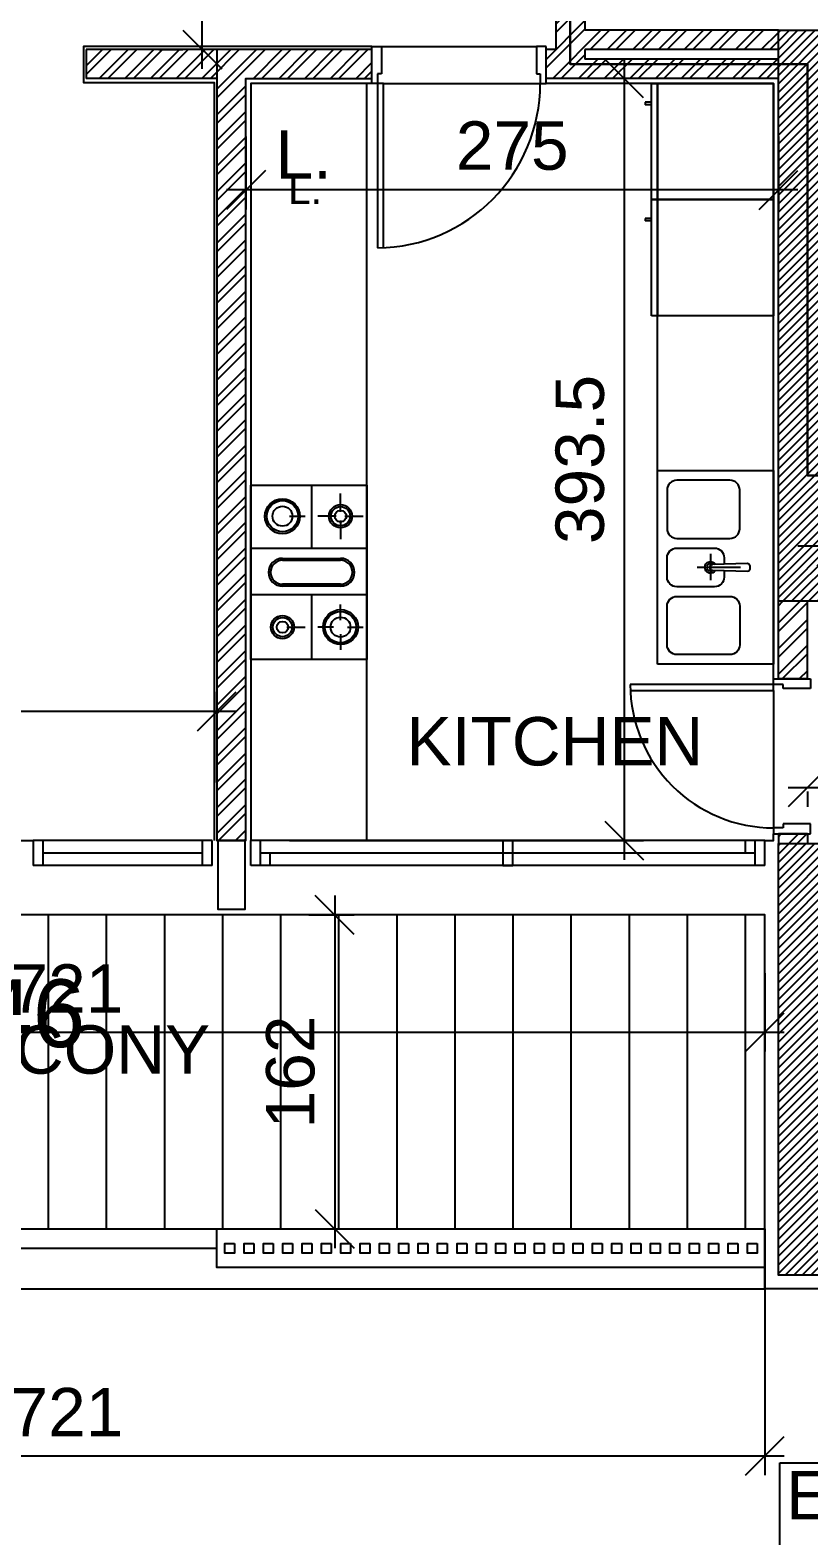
# Model space of a CAD drawing. Extents: x -0.9 to 45.6, y -8.7 to 61.5.
# Drawn here: x 7.71 to 11.74, y 2.22 to 10 of the extents above; entities that cross this region are included whole.
import ezdxf
from ezdxf.enums import TextEntityAlignment as Align

# ---------------------------------------------------------------- set-up
doc = ezdxf.new("R2010")
doc.units = 0
doc.header["$MEASUREMENT"] = 0
doc.header["$PDMODE"] = 35
doc.header["$PDSIZE"] = 0.3
doc.layers.get('0').update_dxf_attribs({"linetype": 'CONTINUOUS'})
doc.layers.get('DEFPOINTS').update_dxf_attribs({"linetype": 'CONTINUOUS'})
for name, color, linetype in [('60%', 7, 'CONTINUOUS'), ('A-ALU', 9, 'CONTINUOUS'), ('A-AREAS', 6, 'CONTINUOUS'), ('A-AREAS-TXT', 6, 'CONTINUOUS'), ('A-BALUST', 1, 'CONTINUOUS'), ('A-claustra', 9, 'CONTINUOUS'), ('a-dim', 3, 'CONTINUOUS'), ('A-DOORS', 1, 'CONTINUOUS'), ('A-HATCH-CONC', 8, 'CONTINUOUS'), ('A-HATCH-WALL', 8, 'CONTINUOUS'), ('a-kitchen', 95, 'CONTINUOUS'), ('a-kitchen-50', 61, 'CONTINUOUS'), ('A-NOMENCLATURE', 3, 'CONTINUOUS'), ('A-PLASTER', 8, 'CONTINUOUS'), ('A-PORTE', 1, 'CONTINUOUS'), ('A-PROJECTION', 9, 'CONTINUOUS'), ('a-stru-fac', 200, 'CONTINUOUS'), ('a-text-red', 10, 'CONTINUOUS'), ('A-TILES', 137, 'CONTINUOUS'), ('A-WALL', 4, 'CONTINUOUS'), ('S-2ND-3RD-4-5-6TH$0$A-STR 2-3-4-5-6', 2, 'CONTINUOUS')]:
    doc.layers.add(name, color=color, linetype=linetype)
doc.styles.add('A100-STEXT', font='arial.ttf', dxfattribs={"height": 0.25})
doc.styles.add('STYLE1', font='arial.ttf')
doc.dimstyles.new('A100-DIM', dxfattribs={"dimtxt": 0.25, "dimasz": 0.2, "dimexe": 0.1, "dimexo": 0.3, "dimgap": 0.1, "dimtad": 1, "dimlfac": 100, "dimrnd": 0.5, "dimdsep": 46, "dimtxsty": 'A100-STEXT', "dimblk1": 'OBLIQUE', "dimblk2": 'OBLIQUE', "dimsah": 1, "dimcen": -0.05, "dimdle": 0.1, "dimclrd": 15, "dimclre": 15, "dimclrt": 256, "dimadec": 0, "dimazin": 0, "dimtfac": 0.28, "dimtix": 1, "dimtmove": 2, "dimatfit": 3, "dimldrblk": 'OBLIQUE', "dimfxl": 1, "dimtolj": 1, "dimarcsym": 0})
doc.dimstyles.new('dim-law', dxfattribs={"dimtxt": 0.25, "dimasz": 0.2, "dimexe": 0.1, "dimexo": 0.3, "dimgap": 0.1, "dimtad": 1, "dimlfac": 100, "dimdsep": 46, "dimtxsty": 'A100-STEXT', "dimblk1": 'OBLIQUE', "dimblk2": 'OBLIQUE', "dimsah": 1, "dimcen": -0.05, "dimdle": 0.1, "dimclrd": 15, "dimclre": 15, "dimclrt": 256, "dimadec": 0, "dimazin": 0, "dimtfac": 0.28, "dimtix": 1, "dimtmove": 2, "dimatfit": 3, "dimldrblk": 'OBLIQUE', "dimfxl": 0.1, "dimtolj": 1, "dimarcsym": 0})
pattern_1 = [(45, (-4e-09, 0.000785), (-0.06629126, 0.06629126), []), (45, (0.04419, 0.000785), (-0.06629126, 0.06629126), [])]

# ---------------------------------------------------------------- blocks, each defined once
blk = doc.blocks.new('sink')
at = {"layer": 'a-kitchen'}
for p, q in [((0.325, -0.43), (0.325, -0.565)), ((0.17, -0.5), (0.395, -0.5))]:
    blk.add_line(p, q, dxfattribs=at)
blk.add_lwpolyline([(0.6, -1), (0.6, 0), (0, 0), (0, -1)], close=True, dxfattribs=at)
for points in [[(0.225, -0.05), (0.5, -0.05, -0.414214), (0.55, -0.1), (0.55, -0.3, -0.414214), (0.5, -0.35), (0.225, -0.35, -0.414214), (0.175, -0.3), (0.175, -0.1, -0.414214)], [(0.1342, -0.4799), (0.316, -0.4851, -0.89936), (0.316, -0.5149), (0.1342, -0.5201, -0.70892)], [(0.225, -0.95), (0.5, -0.95, 0.414214), (0.55, -0.9), (0.55, -0.7, 0.414214), (0.5, -0.65), (0.225, -0.65, 0.414214), (0.175, -0.7), (0.175, -0.9, 0.414214)]]:
    blk.add_lwpolyline(points, format="xyb", close=True, dxfattribs=at)
blk.add_lwpolyline([(0.255, -0.5165), (0.255, -0.55, 0.414214), (0.305, -0.6), (0.5, -0.6, 0.414214), (0.55, -0.55), (0.55, -0.45, 0.414214), (0.5, -0.4), (0.305, -0.4, 0.414214), (0.255, -0.45), (0.255, -0.4835, 62.569326)], format="xyb", dxfattribs=at)
for radius, start, end in [(0.03, 211.86593, 148.13407), (0.02, 229.21522, 130.78479)]:
    blk.add_arc((0.325, -0.5), radius, start, end, dxfattribs=at)
blk = doc.blocks.new('oven')
at = {"layer": 'a-kitchen'}
for p, q in [((0.3135, 0), (0.3135, -0.3272)), ((0.3135, 0), (0.3135, -0.3272)), ((0.4635, -0.1383), (0.4635, -0.0427)), ((0.4635, -0.1383), (0.4635, -0.0427)), ((0.1993, -0.1605), (0.2811, -0.1605)), ((0.1993, -0.1605), (0.2811, -0.1605)), ((0.4414, -0.1605), (0.346, -0.1605)), ((0.4414, -0.1605), (0.346, -0.1605)), ((0.4635, -0.1827), (0.4635, -0.2782)), ((0.4635, -0.1827), (0.4635, -0.2782)), ((0.4857, -0.1605), (0.5811, -0.1605)), ((0.4857, -0.1605), (0.5811, -0.1605)), ((0.5935, -0.3272), (0, -0.3272)), ((0.6, -0.3272), (0, -0.3272)), ((0.1635, -0.3781), (0.4635, -0.3781)), ((0.1635, -0.3781), (0.4635, -0.3781)), ((0.1635, -0.3881), (0.4635, -0.3881)), ((0.1635, -0.3881), (0.4635, -0.3881)), ((0.4635, -0.5119), (0.1635, -0.5119)), ((0.4635, -0.5119), (0.1635, -0.5119)), ((0.4635, -0.5219), (0.1635, -0.5219)), ((0.4635, -0.5219), (0.1635, -0.5219)), ((0.5935, -0.5667), (0, -0.5667)), ((0.6, -0.5667), (0, -0.5667)), ((0.3135, -0.5667), (0.3135, -0.9)), ((0.3135, -0.5667), (0.3135, -0.9)), ((0.4635, -0.6976), (0.4635, -0.6156)), ((0.4635, -0.6976), (0.4635, -0.6156)), ((0.1857, -0.7333), (0.2811, -0.7333)), ((0.1857, -0.7333), (0.2811, -0.7333)), ((0.4278, -0.7333), (0.346, -0.7333)), ((0.4278, -0.7333), (0.346, -0.7333)), ((0.4635, -0.7691), (0.4635, -0.8511)), ((0.4635, -0.7691), (0.4635, -0.8511)), ((0.4993, -0.7333), (0.5811, -0.7333)), ((0.4993, -0.7333), (0.5811, -0.7333))]:
    blk.add_line(p, q, dxfattribs=at)
blk.add_lwpolyline([(0, -0.9), (0, 0), (0.6, 0), (0.6, -0.9)], close=True, dxfattribs=at)
for centre, radius in [((0.1635, -0.1605), 0.0904), ((0.1635, -0.1605), 0.0904), ((0.1635, -0.1605), 0.0804), ((0.1635, -0.1605), 0.0804), ((0.1635, -0.1605), 0.0514), ((0.1635, -0.1605), 0.0514), ((0.4635, -0.1605), 0.0597), ((0.4635, -0.1605), 0.0597), ((0.4635, -0.1605), 0.0497), ((0.4635, -0.1605), 0.0497), ((0.4635, -0.1605), 0.0299), ((0.4635, -0.1605), 0.0299), ((0.1635, -0.7333), 0.0597), ((0.1635, -0.7333), 0.0597), ((0.1635, -0.7333), 0.0497), ((0.1635, -0.7333), 0.0497), ((0.4635, -0.7333), 0.0904), ((0.4635, -0.7333), 0.0904), ((0.4635, -0.7333), 0.0804), ((0.4635, -0.7333), 0.0804), ((0.4635, -0.7333), 0.0514), ((0.4635, -0.7333), 0.0514), ((0.1635, -0.7333), 0.0299), ((0.1635, -0.7333), 0.0299)]:
    blk.add_circle(centre, radius, dxfattribs=at)
for centre, radius, start, end in [((0.1635, -0.45), 0.0719, 90, 270), ((0.1635, -0.45), 0.0719, 90, 270), ((0.1635, -0.45), 0.0619, 90, 270), ((0.1635, -0.45), 0.0619, 90, 270), ((0.4635, -0.45), 0.0719, 270, 90), ((0.4635, -0.45), 0.0719, 270, 90), ((0.4635, -0.45), 0.0619, 270, 90), ((0.4635, -0.45), 0.0619, 270, 90)]:
    blk.add_arc(centre, radius, start, end, dxfattribs=at)
blk = doc.blocks.new('frigo')
at = {"layer": 'a-kitchen'}
for p, q in [((-0.6306, 0), (0, 0)), ((-0.6306, -0.6), (-0.6306, 0)), ((-0.6306, -0.6), (-0.6306, 0)), ((-0.5994, 0), (-0.5994, -0.6)), ((-0.5994, 0), (-0.5994, -0.6)), ((-0.6306, -0.0975), (-0.6632, -0.0975)), ((-0.6632, -0.0975), (-0.6632, -0.1102)), ((-0.6306, -0.0975), (-0.6632, -0.0975)), ((-0.6632, -0.0975), (-0.6632, -0.1102)), ((-0.6306, -0.1102), (-0.6632, -0.1102)), ((-0.6306, -0.1102), (-0.6632, -0.1102))]:
    blk.add_line(p, q, dxfattribs=at)
blk.add_lwpolyline([(-0.6306, -0.6), (-0.6306, 0), (0, 0), (0, -0.6)], close=True, dxfattribs=at)
blk = doc.blocks.new('P90E19D')
at = {"layer": 'A-PORTE'}
for p, q in [((0, 0), (0.05, 0)), ((0, -0.19), (0, 0)), ((0.05, 0), (0.05, -0.14)), ((0.9, 0), (0.85, 0)), ((0.85, 0), (0.85, -0.14)), ((0.9, -0.19), (0.9, 0)), ((0.03, -0.14), (0.03, -0.19)), ((0.05, -0.14), (0.03, -0.14)), ((0.85, -0.14), (0.87, -0.14)), ((0.87, -0.14), (0.87, -0.19)), ((0.03, -0.19), (0, -0.19)), ((0.06, -0.19), (0.02, -0.19)), ((0.03, -0.19), (0.03, -1.0399)), ((0.06, -1.0391), (0.06, -0.19)), ((0.87, -0.19), (0.9, -0.19))]:
    blk.add_line(p, q, dxfattribs=at)
blk.add_arc((0.02, -0.19), 0.85, 270.67408, 360, dxfattribs=at)
blk = doc.blocks.new('P80E19D')
at = {"layer": 'A-PORTE'}
for p, q in [((0, -0.19), (0, 0)), ((0, 0), (0.05, 0)), ((0.05, 0), (0.05, -0.14)), ((0.75, 0), (0.75, -0.14)), ((0.8, 0), (0.75, 0)), ((0.8, -0.19), (0.8, 0)), ((0.05, -0.14), (0.03, -0.14)), ((0.03, -0.14), (0.03, -0.19)), ((0.75, -0.14), (0.77, -0.14)), ((0.77, -0.14), (0.77, -0.19)), ((0.03, -0.19), (0, -0.19)), ((0.06, -0.19), (0.02, -0.19)), ((0.03, -0.19), (0.03, -0.93)), ((0.06, -0.93), (0.06, -0.19)), ((0.77, -0.19), (0.8, -0.19))]:
    blk.add_line(p, q, dxfattribs=at)
blk.add_arc((0.03, -0.19), 0.74, 270, 0, dxfattribs=at)
blk = doc.blocks.new('_OBLIQUE')
at = {"color": 0, "linetype": 'ByBlock'}
blk.add_line((-0.5, -0.5), (0.5, 0.5), dxfattribs=at)
blk = doc.blocks.new('*D94')
at = {"layer": 'a-dim', "color": 15, "lineweight": -2}
for p, q in [((8.8284, 9.45), (8.8284, 9.0743)), ((11.5784, 9.45), (11.5784, 9.0743)), ((11.6784, 9.1743), (8.7284, 9.1743))]:
    blk.add_line(p, q, dxfattribs=at)
at = {"layer": 'DEFPOINTS', "color": 0}
for p in [(8.8284, 9.75), (11.5784, 9.75), (8.8284, 9.1743)]:
    blk.add_point(p, dxfattribs=at)
at = {"layer": 'a-dim', "color": 15, "lineweight": -2, "xscale": 0.2, "yscale": 0.2, "zscale": 0.2, "rotation": 180}
blk.add_blockref('_OBLIQUE', (8.8284, 9.1743), dxfattribs=at)
at = {"layer": 'a-dim', "color": 15, "lineweight": -2, "xscale": 0.2, "yscale": 0.2, "zscale": 0.2}
blk.add_blockref('_OBLIQUE', (11.5784, 9.1743), dxfattribs=at)
at = {"layer": 'a-dim', "insert": (10.2034, 9.402), "char_height": 0.25, "attachment_point": 5, "style": 'A100-STEXT'}
blk.add_mtext('\\A1;275', dxfattribs=at)
blk = doc.blocks.new('*D99')
at = {"layer": 'a-dim', "color": 15, "lineweight": -2}
for p, q in [((11.8784, 7.5), (11.8784, 7.434)), ((12.6534, 7.5), (12.6534, 7.434)), ((11.8784, 7.334), (11.6784, 7.334)), ((11.8784, 7.334), (12.6534, 7.334)), ((12.6534, 7.334), (12.8534, 7.334))]:
    blk.add_line(p, q, dxfattribs=at)
at = {"layer": 'DEFPOINTS', "color": 0}
for p in [(12.6534, 7.334), (11.8784, 7.2), (12.6534, 7.2)]:
    blk.add_point(p, dxfattribs=at)
at = {"layer": 'a-dim', "color": 15, "lineweight": -2, "xscale": 0.2, "yscale": 0.2, "zscale": 0.2}
blk.add_blockref('_OBLIQUE', (11.8784, 7.334), dxfattribs=at)
at = {"layer": 'a-dim', "color": 15, "lineweight": -2, "xscale": 0.2, "yscale": 0.2, "zscale": 0.2, "rotation": 180}
blk.add_blockref('_OBLIQUE', (12.6534, 7.334), dxfattribs=at)
at = {"layer": 'a-dim', "insert": (12.2659, 7.5612), "char_height": 0.25, "attachment_point": 5, "style": 'A100-STEXT'}
blk.add_mtext('\\A1;77.5', dxfattribs=at)
blk = doc.blocks.new('*D104')
at = {"layer": 'a-dim', "color": 15, "lineweight": -2}
for p, q in [((11.6284, 6.0891), (12.7534, 6.0891)), ((11.7284, 6.0677), (11.7284, 5.9891)), ((12.6534, 6.0677), (12.6534, 5.9891))]:
    blk.add_line(p, q, dxfattribs=at)
at = {"layer": 'DEFPOINTS', "color": 0}
for p in [(11.7284, 6.3677), (12.6534, 6.3677), (12.6534, 6.0891)]:
    blk.add_point(p, dxfattribs=at)
at = {"layer": 'a-dim', "color": 15, "lineweight": -2, "xscale": 0.2, "yscale": 0.2, "zscale": 0.2, "rotation": 180}
blk.add_blockref('_OBLIQUE', (11.7284, 6.0891), dxfattribs=at)
at = {"layer": 'a-dim', "color": 15, "lineweight": -2, "xscale": 0.2, "yscale": 0.2, "zscale": 0.2}
blk.add_blockref('_OBLIQUE', (12.6534, 6.0891), dxfattribs=at)
at = {"layer": 'a-dim', "insert": (12.1909, 6.3167), "char_height": 0.25, "attachment_point": 5, "style": 'A100-STEXT'}
blk.add_mtext('\\A1;92.5', dxfattribs=at)
blk = doc.blocks.new('*D109')
at = {"layer": 'a-dim', "color": 15, "lineweight": -2}
for p, q in [((10.7816, 9.85), (10.7816, 5.715)), ((11.2784, 9.75), (10.6816, 9.75)), ((9.0534, 5.815), (10.8816, 5.815))]:
    blk.add_line(p, q, dxfattribs=at)
at = {"layer": 'DEFPOINTS', "color": 0}
for p in [(11.5784, 9.75), (8.7534, 5.815), (10.7816, 5.815)]:
    blk.add_point(p, dxfattribs=at)
at = {"layer": 'a-dim', "color": 15, "lineweight": -2, "xscale": 0.2, "yscale": 0.2, "zscale": 0.2}
for p, rotation in [((10.7816, 9.75), 90), ((10.7816, 5.815), 270)]:
    blk.add_blockref('_OBLIQUE', p, dxfattribs=dict(at, rotation=rotation))
at = {"layer": 'a-dim', "insert": (10.5539, 7.7825), "char_height": 0.25, "attachment_point": 5, "rotation": 90, "style": 'A100-STEXT'}
blk.add_mtext('\\A1;393.5', dxfattribs=at)
blk = doc.blocks.new('A$C79112220')
at = {"layer": 'A-ALU'}
for p, q in [((8.6534, 5.815), (7.7284, 5.815)), ((7.7284, 5.815), (7.7284, 5.685)), ((7.7784, 5.815), (7.7784, 5.685)), ((8.6034, 5.685), (8.6034, 5.815)), ((8.6534, 5.685), (8.6534, 5.815)), ((11.5084, 5.815), (8.8534, 5.815)), ((8.8534, 5.685), (8.8534, 5.815)), ((8.9034, 5.685), (8.9034, 5.815)), ((11.4084, 5.75), (11.4084, 5.815)), ((11.4584, 5.685), (11.4584, 5.815)), ((11.5084, 5.685), (11.5084, 5.815)), ((8.6534, 5.685), (7.7284, 5.685)), ((8.6034, 5.75), (7.7784, 5.75)), ((11.5084, 5.685), (8.8534, 5.685)), ((11.4584, 5.75), (8.9034, 5.75)), ((8.9534, 5.685), (8.9534, 5.75)), ((8.6534, 5.43), (7.7284, 5.43)), ((11.5084, 5.43), (8.8534, 5.43))]:
    blk.add_line(p, q, dxfattribs=at)
blk.add_lwpolyline([(10.2059, 5.815), (10.1559, 5.815), (10.1559, 5.685), (10.2059, 5.685)], close=True, dxfattribs=at)
blk = doc.blocks.new('*D202')
at = {"layer": 'a-dim', "color": 15, "lineweight": -2}
for p, q in [((4.2984, 5.13), (4.2984, 4.7248)), ((11.5084, 5.13), (11.5084, 4.7248)), ((4.1984, 4.8248), (11.6084, 4.8248))]:
    blk.add_line(p, q, dxfattribs=at)
at = {"layer": 'DEFPOINTS', "color": 0}
for p in [(4.2984, 5.43), (11.5084, 5.43), (11.5084, 4.8248)]:
    blk.add_point(p, dxfattribs=at)
at = {"layer": 'a-dim', "color": 15, "lineweight": -2, "xscale": 0.2, "yscale": 0.2, "zscale": 0.2, "rotation": 180}
blk.add_blockref('_OBLIQUE', (4.2984, 4.8248), dxfattribs=at)
at = {"layer": 'a-dim', "color": 15, "lineweight": -2, "xscale": 0.2, "yscale": 0.2, "zscale": 0.2}
blk.add_blockref('_OBLIQUE', (11.5084, 4.8248), dxfattribs=at)
at = {"layer": 'a-dim', "insert": (7.9034, 5.0503), "char_height": 0.25, "attachment_point": 5, "style": 'A100-STEXT'}
blk.add_mtext('\\A1;721', dxfattribs=at)
blk = doc.blocks.new('*D203')
at = {"layer": 'a-dim', "color": 15, "lineweight": -2}
for p, q in [((9.2865, 5.53), (9.2865, 3.7089)), ((9.1534, 5.43), (9.3865, 5.43)), ((9.1534, 3.8089), (9.3865, 3.8089))]:
    blk.add_line(p, q, dxfattribs=at)
at = {"layer": 'DEFPOINTS', "color": 0}
for p in [(8.8534, 5.43), (8.8534, 3.8089), (9.2865, 3.8089)]:
    blk.add_point(p, dxfattribs=at)
at = {"layer": 'a-dim', "color": 15, "lineweight": -2, "xscale": 0.2, "yscale": 0.2, "zscale": 0.2}
for p, rotation in [((9.2865, 5.43), 90), ((9.2865, 3.8089), 270)]:
    blk.add_blockref('_OBLIQUE', p, dxfattribs=dict(at, rotation=rotation))
at = {"layer": 'a-dim', "insert": (9.0588, 4.6194), "char_height": 0.25, "attachment_point": 5, "rotation": 90, "style": 'A100-STEXT'}
blk.add_mtext('\\A1;162', dxfattribs=at)
blk = doc.blocks.new('*D206')
at = {"layer": 'a-dim', "color": 15, "lineweight": -2}
for p, q in [((12.0879, 11.7), (12.0879, 9.95)), ((12.3034, 11.6), (12.1879, 11.6)), ((12.3034, 10.05), (12.1879, 10.05))]:
    blk.add_line(p, q, dxfattribs=at)
at = {"layer": 'DEFPOINTS', "color": 0}
for p in [(12.0034, 11.6), (12.0034, 10.05), (12.0879, 10.05)]:
    blk.add_point(p, dxfattribs=at)
at = {"layer": 'a-dim', "color": 15, "lineweight": -2, "xscale": 0.2, "yscale": 0.2, "zscale": 0.2}
for p, rotation in [((12.0879, 11.6), 90), ((12.0879, 10.05), 270)]:
    blk.add_blockref('_OBLIQUE', p, dxfattribs=dict(at, rotation=rotation))
at = {"layer": 'a-dim', "insert": (11.8603, 10.825), "char_height": 0.25, "attachment_point": 5, "rotation": 90, "style": 'A100-STEXT'}
blk.add_mtext('\\A1;155', dxfattribs=at)
blk = doc.blocks.new('*D252')
at = {"layer": 'a-dim', "color": 15, "lineweight": -2}
for p, q in [((0.4784, 6.115), (0.4784, 6.5818)), ((8.6784, 6.115), (8.6784, 6.5818)), ((8.7784, 6.4818), (0.3784, 6.4818))]:
    blk.add_line(p, q, dxfattribs=at)
at = {"layer": 'DEFPOINTS', "color": 0}
for p in [(0.4784, 6.4818), (0.4784, 5.815), (8.6784, 5.815)]:
    blk.add_point(p, dxfattribs=at)
at = {"layer": 'a-dim', "color": 15, "lineweight": -2, "xscale": 0.2, "yscale": 0.2, "zscale": 0.2}
for p, rotation in [((0.4784, 6.4818), 180.0000000016201), ((8.6784, 6.4818), 1.620064082885619e-09)]:
    blk.add_blockref('_OBLIQUE', p, dxfattribs=dict(at, rotation=rotation))
at = {"layer": 'a-dim', "insert": (4.5784, 6.7095), "char_height": 0.25, "attachment_point": 5, "rotation": 0, "style": 'A100-STEXT'}
blk.add_mtext('\\A1;820', dxfattribs=at)
blk = doc.blocks.new('*D258')
at = {"layer": 'a-dim', "color": 15, "lineweight": -2}
for p, q in [((8.6029, 9.8), (8.6029, 12.45)), ((8.3784, 12.35), (8.5029, 12.35)), ((8.3784, 9.9), (8.5029, 9.9))]:
    blk.add_line(p, q, dxfattribs=at)
at = {"layer": 'DEFPOINTS', "color": 0}
for p in [(8.6029, 12.35), (8.6784, 12.35), (8.6784, 9.9)]:
    blk.add_point(p, dxfattribs=at)
at = {"layer": 'a-dim', "color": 15, "lineweight": -2, "xscale": 0.2, "yscale": 0.2, "zscale": 0.2}
for p, rotation in [((8.6029, 12.35), 90), ((8.6029, 9.9), 270)]:
    blk.add_blockref('_OBLIQUE', p, dxfattribs=dict(at, rotation=rotation))
at = {"layer": 'a-dim', "insert": (8.3753, 11.125), "char_height": 0.25, "attachment_point": 5, "rotation": 90, "style": 'A100-STEXT'}
blk.add_mtext('\\A1;245', dxfattribs=at)
blk = doc.blocks.new('*D284')
at = {"layer": '60%', "color": 15, "lineweight": -2}
for p, q in [((4.2984, 3.793), (4.2984, 2.5371)), ((11.5084, 3.793), (11.5084, 2.5371)), ((4.1984, 2.6371), (11.6084, 2.6371))]:
    blk.add_line(p, q, dxfattribs=at)
at = {"layer": 'DEFPOINTS', "color": 0}
for p in [(4.2984, 4.093), (11.5084, 4.093), (11.5084, 2.6371)]:
    blk.add_point(p, dxfattribs=at)
at = {"layer": '60%', "color": 15, "lineweight": -2, "xscale": 0.2, "yscale": 0.2, "zscale": 0.2, "rotation": 180}
blk.add_blockref('_OBLIQUE', (4.2984, 2.6371), dxfattribs=at)
at = {"layer": '60%', "color": 15, "lineweight": -2, "xscale": 0.2, "yscale": 0.2, "zscale": 0.2}
blk.add_blockref('_OBLIQUE', (11.5084, 2.6371), dxfattribs=at)
at = {"layer": '60%', "insert": (7.9034, 2.8626), "char_height": 0.25, "attachment_point": 5, "style": 'A100-STEXT'}
blk.add_mtext('\\A1;721', dxfattribs=at)
blk = doc.blocks.new('*D287')
at = {"layer": '60%', "color": 15, "lineweight": -2}
for p, q in [((0.0084, 3.2), (0.0084, 0.8959)), ((42.9584, 3.2), (42.9584, 0.8959)), ((-0.0916, 0.9959), (43.0584, 0.9959))]:
    blk.add_line(p, q, dxfattribs=at)
at = {"layer": 'DEFPOINTS', "color": 0}
for p in [(0.0084, 3.5), (42.9584, 3.5), (42.9584, 0.9959)]:
    blk.add_point(p, dxfattribs=at)
at = {"layer": '60%', "color": 15, "lineweight": -2, "xscale": 0.2, "yscale": 0.2, "zscale": 0.2, "rotation": 180}
blk.add_blockref('_OBLIQUE', (0.0084, 0.9959), dxfattribs=at)
at = {"layer": '60%', "color": 15, "lineweight": -2, "xscale": 0.2, "yscale": 0.2, "zscale": 0.2}
blk.add_blockref('_OBLIQUE', (42.9584, 0.9959), dxfattribs=at)
at = {"layer": '60%', "insert": (21.4834, 1.2235), "char_height": 0.25, "attachment_point": 5, "style": 'A100-STEXT'}
blk.add_mtext('\\A1;4295', dxfattribs=at)

msp = doc.modelspace()

# ---------------------------------------------------------------- hatches: boundary and pattern name
at = {"layer": 'A-HATCH-CONC'}
h = msp.add_hatch(dxfattribs=at)
h.set_pattern_fill('ANSI31', color=256, scale=0.25, style=0)
h.paths.add_polyline_path([(15.77837, 10), (15.05337, 10), (15.05337, 9.75), (15.47837, 9.75), (15.47837, 7.85), (11.87837, 7.85), (11.87837, 9.75), (12.30337, 9.75), (12.30337, 10), (11.57837, 10), (11.57837, 7.05), (11.87837, 7.05), (11.87837, 7.55), (15.47837, 7.55), (15.47837, 7.05), (15.77837, 7.05)])
h = msp.add_hatch(dxfattribs=at)
h.set_pattern_fill('ANSI31', color=256, scale=0.25, style=0)
h.paths.add_polyline_path([(11.87837, 5.8), (11.57837, 5.8), (11.57837, 3.57), (11.87837, 3.57)])
at = {"layer": 'A-HATCH-WALL'}
h = msp.add_hatch(dxfattribs=at)
h.set_pattern_fill('ANSI32', color=256, scale=0.25, style=0)
h.set_pattern_definition(pattern_1)
h.paths.add_polyline_path([(11.57837, 9.75078), (11.57837, 9.85078), (10.57837, 9.85078), (10.57837, 9.90078), (11.57837, 9.90078), (11.57837, 10.00078), (10.57837, 10.00078), (10.57837, 10.27578), (10.42837, 10.27578), (10.42837, 9.90078), (10.37837, 9.90078), (10.37837, 9.75078)])
h = msp.add_hatch(dxfattribs=at)
h.set_pattern_fill('ANSI32', color=256, scale=0.25, style=0)
h.set_pattern_definition([(45, (8.55601, 9.83783), (-0.0662913, 0.0662913), []), (45, (8.60021, 9.83783), (-0.0662913, 0.0662913), [])])
h.paths.add_polyline_path([(8.67837, 9.9), (8.00337, 9.9), (8.00337, 9.75), (8.67837, 9.75)])
h.paths.add_polyline_path([(9.47837, 9.75078), (9.47837, 9.90078), (8.67837, 9.90078), (8.67837, 5.81578), (8.82837, 5.81578), (8.82837, 9.75078)])
h = msp.add_hatch(dxfattribs=at)
h.set_pattern_fill('ANSI32', color=256, scale=0.25, style=0)
h.set_pattern_definition(pattern_1)
h.paths.add_polyline_path([(11.72837, 7.05078), (11.57837, 7.05078), (11.57837, 6.65078), (11.72837, 6.65078)])
h = msp.add_hatch(dxfattribs=at)
h.set_pattern_fill('ANSI32', color=256, scale=0.25, style=0)
h.set_pattern_definition(pattern_1)
h.paths.add_polyline_path([(11.72837, 5.85078), (11.57837, 5.85078), (11.57837, 5.80078), (11.72837, 5.80078)])
at = {"layer": 'A-TILES'}
h = msp.add_hatch(dxfattribs=at)
h.set_pattern_fill('_USER', color=256, scale=0.3, angle=90, style=0, pattern_type=0)
h.set_pattern_definition([(90, (30.60837, 8.1), (-0.3, 2e-17), [])])
h.paths.add_polyline_path([(11.50837, 5.43), (8.87837, 5.43), (8.67837, 5.43), (7.72837, 5.43), (7.52837, 5.43), (4.29837, 5.43), (4.29837, 3.8089), (8.67837, 3.8089), (11.50837, 3.8089)])

# ---------------------------------------------------------------- linework, layer by layer
at = {"layer": '60%'}
msp.add_lwpolyline([(11.58611, 2.60086), (17.0491, 2.60086), (17.0491, 1.04796), (11.58611, 1.04796)], close=True, dxfattribs=at)
at = {"layer": 'A-ALU'}
for p, q in [((8.65337, 5.43), (7.72837, 5.43)), ((11.50837, 5.43), (8.85337, 5.43))]:
    msp.add_line(p, q, dxfattribs=at)
at = {"layer": 'A-AREAS'}
msp.add_lwpolyline([(10.50337, 11.725), (10.50337, 9.825), (11.72837, 9.825), (11.72837, 7.7), (13.67837, 7.7), (13.67837, 3.5), (11.50837, 3.5), (11.50837, 5.43), (4.29837, 5.43), (4.29837, 3.8089), (2.02837, 3.5), (0.00837, 3.5), (0.00837, 20.05)], dxfattribs=at)
for points in [[(11.72837, 17.1), (11.65337, 17.1), (11.65337, 18.325), (15.70337, 18.325), (15.70337, 17.1), (15.62837, 17.1), (15.62837, 11.725), (16.85337, 11.725), (16.85337, 9.825), (15.62837, 9.825), (15.62837, 7.7), (11.72837, 7.7), (11.72837, 9.825), (10.50337, 9.825), (10.50337, 11.725), (11.72837, 11.725)], [(11.50837, 5.43), (4.29837, 5.43), (4.29837, 3.8089), (2.03312, 3.5), (11.50837, 3.5)]]:
    msp.add_lwpolyline(points, close=True, dxfattribs=at)
at = {"layer": 'A-BALUST'}
for p, q in [((4.29837, 3.8089), (8.67837, 3.8089)), ((3.56504, 3.7089), (8.67837, 3.7089))]:
    msp.add_line(p, q, dxfattribs=at)
at = {"layer": 'A-claustra'}
for points in [[(11.50837, 3.8089), (11.50837, 3.6089), (8.67837, 3.6089), (8.67837, 3.8089)], [(8.76837, 3.7339), (8.76837, 3.6839), (8.71837, 3.6839), (8.71837, 3.7339)], [(8.86837, 3.7339), (8.86837, 3.6839), (8.81837, 3.6839), (8.81837, 3.7339)], [(8.96837, 3.7339), (8.96837, 3.6839), (8.91837, 3.6839), (8.91837, 3.7339)], [(9.06837, 3.7339), (9.06837, 3.6839), (9.01837, 3.6839), (9.01837, 3.7339)], [(9.16837, 3.7339), (9.16837, 3.6839), (9.11837, 3.6839), (9.11837, 3.7339)], [(9.26837, 3.7339), (9.26837, 3.6839), (9.21837, 3.6839), (9.21837, 3.7339)], [(9.36837, 3.7339), (9.36837, 3.6839), (9.31837, 3.6839), (9.31837, 3.7339)], [(9.46837, 3.7339), (9.46837, 3.6839), (9.41837, 3.6839), (9.41837, 3.7339)], [(9.56837, 3.7339), (9.56837, 3.6839), (9.51837, 3.6839), (9.51837, 3.7339)], [(9.66837, 3.7339), (9.66837, 3.6839), (9.61837, 3.6839), (9.61837, 3.7339)], [(9.76837, 3.7339), (9.76837, 3.6839), (9.71837, 3.6839), (9.71837, 3.7339)], [(9.86837, 3.7339), (9.86837, 3.6839), (9.81837, 3.6839), (9.81837, 3.7339)], [(9.96837, 3.7339), (9.96837, 3.6839), (9.91837, 3.6839), (9.91837, 3.7339)], [(10.06837, 3.7339), (10.06837, 3.6839), (10.01837, 3.6839), (10.01837, 3.7339)], [(10.16837, 3.7339), (10.16837, 3.6839), (10.11837, 3.6839), (10.11837, 3.7339)], [(10.26837, 3.7339), (10.26837, 3.6839), (10.21837, 3.6839), (10.21837, 3.7339)], [(10.36837, 3.7339), (10.36837, 3.6839), (10.31837, 3.6839), (10.31837, 3.7339)], [(10.46837, 3.7339), (10.46837, 3.6839), (10.41837, 3.6839), (10.41837, 3.7339)], [(10.56837, 3.7339), (10.56837, 3.6839), (10.51837, 3.6839), (10.51837, 3.7339)], [(10.66837, 3.7339), (10.66837, 3.6839), (10.61837, 3.6839), (10.61837, 3.7339)], [(10.76837, 3.7339), (10.76837, 3.6839), (10.71837, 3.6839), (10.71837, 3.7339)], [(10.86837, 3.7339), (10.86837, 3.6839), (10.81837, 3.6839), (10.81837, 3.7339)], [(10.96837, 3.7339), (10.96837, 3.6839), (10.91837, 3.6839), (10.91837, 3.7339)], [(11.06837, 3.7339), (11.06837, 3.6839), (11.01837, 3.6839), (11.01837, 3.7339)], [(11.16837, 3.7339), (11.16837, 3.6839), (11.11837, 3.6839), (11.11837, 3.7339)], [(11.26837, 3.7339), (11.26837, 3.6839), (11.21837, 3.6839), (11.21837, 3.7339)], [(11.36837, 3.7339), (11.36837, 3.6839), (11.31837, 3.6839), (11.31837, 3.7339)], [(11.46837, 3.7339), (11.46837, 3.6839), (11.41837, 3.6839), (11.41837, 3.7339)]]:
    msp.add_lwpolyline(points, close=True, dxfattribs=at)
at = {"layer": 'a-kitchen-50'}
for p, q in [((9.45337, 5.815), (9.45337, 9.725)), ((10.95337, 6.725), (10.95337, 9.725))]:
    msp.add_line(p, q, dxfattribs=at)
at = {"layer": 'A-PLASTER'}
for points in [[(9.47837, 9.915), (7.98837, 9.915), (7.98837, 9.72898), (8.66337, 9.72898), (8.66337, 5.815)], [(9.47837, 9.725), (8.85337, 9.725), (8.85337, 5.815)], [(11.55337, 6.65), (11.55337, 9.725), (10.37837, 9.725)], [(11.50837, 5.79), (11.50837, 5.815), (11.55337, 5.815), (11.55337, 5.85)], [(7.52837, 5.8), (7.52837, 5.815), (7.72837, 5.815), (7.72837, 5.8)]]:
    msp.add_lwpolyline(points, dxfattribs=at)
at = {"layer": 'A-PROJECTION'}
msp.add_line((2.02837, 3.5), (11.50837, 3.5), dxfattribs=at)
at = {"layer": 'a-stru-fac'}
msp.add_lwpolyline([(8.82337, 5.815), (8.68337, 5.815), (8.68337, 5.46), (8.82337, 5.46)], close=True, dxfattribs=at)
at = {"layer": 'A-TILES'}
for p, q in [((9.52837, 9.915), (10.32837, 9.915)), ((9.53837, 9.725), (10.34837, 9.725)), ((11.55337, 6.59), (11.55337, 5.88))]:
    msp.add_line(p, q, dxfattribs=at)
at = {"layer": 'A-WALL'}
for p, q in [((10.42837, 10.275), (10.42837, 9.9)), ((10.57837, 10.275), (10.57837, 10)), ((11.57837, 10), (10.57837, 10)), ((9.47837, 9.9), (8.00337, 9.9)), ((8.13794, 9.9), (8.00337, 9.9)), ((8.00337, 9.9), (8.00337, 9.75)), ((10.42837, 9.9), (10.37837, 9.9)), ((10.37837, 9.75), (10.37837, 9.9)), ((11.57837, 9.9), (10.57837, 9.9)), ((10.57837, 9.9), (10.57837, 9.85)), ((11.57837, 9.85), (10.57837, 9.85)), ((8.67837, 9.75), (8.00337, 9.75)), ((11.57837, 9.75), (10.37837, 9.75)), ((11.57837, 6.65), (11.57837, 7.05)), ((11.72837, 6.65), (11.72837, 7.05)), ((11.72837, 6.65), (11.57837, 6.65)), ((11.72837, 5.85), (11.57837, 5.85)), ((11.57837, 5.85), (11.57837, 5.8))]:
    msp.add_line(p, q, dxfattribs=at)
msp.add_lwpolyline([(9.47837, 9.9), (8.67837, 9.9), (8.67837, 5.815), (8.82837, 5.815), (8.82837, 9.75), (9.47837, 9.75)], close=True, dxfattribs=at)
msp.add_lwpolyline([(11.72837, 5.85), (11.72837, 5.8)], dxfattribs=at)
at = {"layer": 'S-2ND-3RD-4-5-6TH$0$A-STR 2-3-4-5-6'}
for points in [[(11.87837, 9.75), (11.87837, 7.85), (15.47837, 7.85), (15.47837, 9.75), (15.05337, 9.75), (15.05337, 10), (15.77837, 10), (15.77837, 7.05), (15.47837, 7.05), (15.47837, 7.55), (11.87837, 7.55), (11.87837, 7.05), (11.57837, 7.05), (11.57837, 10), (12.30337, 10), (12.30337, 9.75)], [(11.87837, 3.57), (11.57837, 3.57), (11.57837, 5.8), (11.87837, 5.8)]]:
    msp.add_lwpolyline(points, close=True, dxfattribs=at)

# ---------------------------------------------------------------- block references
at = {"layer": 'A-ALU'}
msp.add_blockref('A$C79112220', (0, 0), dxfattribs=at)
at = {"layer": 'A-DOORS'}
msp.add_blockref('P90E19D', (9.47837, 9.915), dxfattribs=at)
at = {"layer": 'A-DOORS', "rotation": 270.0000000026808}
msp.add_blockref('P80E19D', (11.74337, 6.65), dxfattribs=at)
at = {"layer": 'a-kitchen-50'}
for name, p in [('frigo', (11.55337, 9.725)), ('frigo', (11.55337, 9.125)), ('oven', (8.85337, 7.65))]:
    msp.add_blockref(name, p, dxfattribs=at)
at = {"layer": 'a-kitchen-50', "xscale": -1, "rotation": 359.9999999999276}
msp.add_blockref('sink', (11.55337, 7.725), dxfattribs=at)

# ---------------------------------------------------------------- texts
at = {"layer": '60%', "insert": (11.61856, 2.55845), "char_height": 0.5, "width": 8.6831907, "attachment_point": 1, "style": 'STYLE1'}
msp.add_mtext("{\\H0.5x;ELEVATION'S LENGTH = 42.95 m\\P60% OF 42.95 m = 25.77 m\\PTOTAL BALCONIES = 24.60 m}", dxfattribs=at)
at = {"layer": 'A-AREAS-TXT', "style": 'A100-STEXT'}
msp.add_text('46', height=0.35, dxfattribs=at).set_placement((7.7266, 4.74752), align=Align.CENTER)
at = {"layer": 'A-NOMENCLATURE', "style": 'A100-STEXT'}
for s, p in [('L.', (8.98075, 9.23306)), ('KITCHEN', (9.65799, 6.20217)), ('BALCONY', (6.97426, 4.61038))]:
    msp.add_text(s, height=0.25, dxfattribs=at).set_placement(p)
at = {"layer": 'a-text-red', "style": 'A100-STEXT'}
msp.add_text('L.', height=0.15, dxfattribs=at).set_placement((9.04586, 9.10217))

# ---------------------------------------------------------------- dimensions: what is measured, and where the dimension line sits
at = {"layer": '60%'}
for base, p1, p2, picture, middle in [((11.50837, 2.63713), (4.29837, 4.09304), (11.50837, 4.09304), '*D284', (7.90337, 2.86264)), ((42.95837, 0.99586), (0.00837, 3.5), (42.95837, 3.5), '*D287', (21.48337, 1.2235))]:
    dim = msp.add_linear_dim(base=base, p1=p1, p2=p2, dimstyle='A100-DIM', dxfattribs=at)
    dim.commit()
    dim.dimension.update_dxf_attribs({"geometry": picture, "text_midpoint": middle})
at = {"layer": 'a-dim'}
for p1, p2, distance, dimstyle, picture, middle in [((8.67837, 9.9), (8.67837, 12.35), 0.07545, 'dim-law', '*D258', (8.37527, 11.125)), ((12.00337, 11.6), (12.00337, 10.05), 0.08458, 'A100-DIM', '*D206', (11.86031, 10.825)), ((8.67837, 5.815), (0.47837, 5.815), -0.66683, 'dim-law', '*D252', (4.57837, 6.70948)), ((8.85337, 5.43), (8.85337, 3.8089), 0.43312, 'A100-DIM', '*D203', (9.05885, 4.61945)), ((4.29837, 5.43), (11.50837, 5.43), -0.60523, 'A100-DIM', '*D202', (7.90337, 5.05028))]:
    dim = msp.add_aligned_dim(p1=p1, p2=p2, distance=distance, dimstyle=dimstyle, dxfattribs=at)
    dim.commit()
    dim.dimension.update_dxf_attribs({"geometry": picture, "text_midpoint": middle})
dim = msp.add_linear_dim(base=(10.78164, 5.815), p1=(11.57837, 9.75), p2=(8.75337, 5.815), angle=90, dimstyle='A100-DIM', dxfattribs=at)
dim.commit()
dim.dimension.update_dxf_attribs({"geometry": '*D109', "text_midpoint": (10.55391, 7.7825)})
for base, p1, p2, picture, middle in [((8.82837, 9.17433), (11.57837, 9.75), (8.82837, 9.75), '*D94', (10.20337, 9.40197)), ((12.65337, 7.33404), (11.87837, 7.2), (12.65337, 7.2), '*D99', (12.26587, 7.56117)), ((12.65337, 6.0891), (11.72837, 6.36774), (12.65337, 6.36774), '*D104', (12.19087, 6.31675))]:
    dim = msp.add_linear_dim(base=base, p1=p1, p2=p2, dimstyle='A100-DIM', dxfattribs=at)
    dim.commit()
    dim.dimension.update_dxf_attribs({"geometry": picture, "text_midpoint": middle})

doc.saveas('drawing.dxf')
